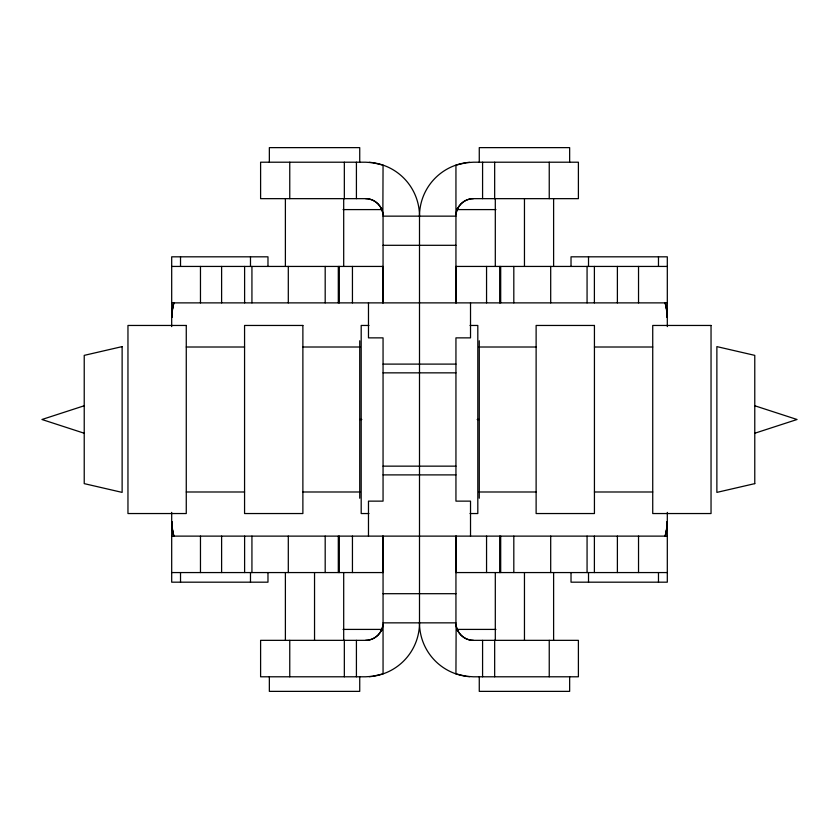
<?xml version="1.0" encoding="UTF-8"?>
<svg xmlns="http://www.w3.org/2000/svg" width="839" height="839" viewBox="0 0 839 839"><rect width="100%" height="100%" fill="white"/><g stroke="black" fill="none" stroke-linecap="round" stroke-linejoin="round"><path stroke-width="1.26" d="M288.301 302.879L288.301 266.435M550.699 572.565L550.699 536.121M382.867 213.609L383.056 165.126L372.663 162.682L365.563 162.21L260.604 162.21L260.604 198.654L365.563 198.654C374.907 198.476 383.234 206.803 383.056 216.147L383.056 302.879M382.909 302.879L383.056 266.435L171.691 266.435M456.091 536.121L455.944 572.565L667.309 572.565M456.133 625.391L455.944 673.874L466.337 676.318L473.437 676.79L578.396 676.79L578.396 640.346L473.437 640.346C464.093 640.524 455.766 632.197 455.944 622.853L455.944 536.121M173.841 302.785A51.022 51.022 0 0 0 171.691 317.457L171.743 314.887M665.159 536.215A51.022 51.022 0 0 0 667.309 521.543L667.257 524.113M171.691 317.457L172.32 309.476L173.872 303.005M667.309 521.543L666.68 529.524L665.128 535.995M382.867 625.391C381.755 633.749 373.995 640.451 365.563 640.346L260.604 640.346L260.604 676.79L365.563 676.79L372.663 676.318L383.056 673.874L383.056 536.121M455.944 302.879L455.944 165.126L466.337 162.682L473.437 162.21L578.396 162.21L578.396 198.654L473.437 198.654C465.005 198.549 457.245 205.251 456.133 213.609M171.796 314.027L173.547 303.823M667.204 524.973L665.453 535.177M455.997 214.805A17.493 17.493 0 0 1 457.224 209.593L458.115 207.715A17.493 17.493 0 0 1 473.437 198.654M365.563 640.346A17.493 17.493 0 0 0 380.885 631.285L381.776 629.407A17.493 17.493 0 0 0 383.004 624.195M456.668 208.963L458.115 207.715M380.885 631.285L382.332 630.037M84.225 405.761L41.95 419.5L84.225 433.239M754.775 433.239L797.05 419.5L754.775 405.761M343.046 209.593L381.776 209.593A17.493 17.493 0 0 1 383.004 214.805M457.224 209.593L495.954 209.593M383.056 216.147L455.944 216.147M383.056 245.303L455.944 245.303M667.309 266.435L455.944 266.435L456.091 302.879M171.691 302.879L667.309 302.879M368.961 325.459L361.19 325.459L361.19 513.541L368.961 513.541M470.039 325.459L477.811 325.459L477.811 513.541L470.039 513.541M186.268 347.01L244.569 347.01M302.879 347.01L359.9 347.01M479.1 347.01L536.121 347.01M594.432 347.01L652.732 347.01M383.056 364.105L455.944 364.105M383.056 372.852L455.944 372.852M359.732 419.5L361.829 419.5M477.171 419.5L479.268 419.5M383.056 466.148L455.944 466.148M383.056 474.895L455.944 474.895M186.268 491.99L244.569 491.99M302.879 491.99L359.9 491.99M479.1 491.99L536.121 491.99M594.432 491.99L652.732 491.99M171.691 536.121L667.309 536.121M171.691 572.565L383.056 572.565L382.909 536.121M383.056 593.697L455.944 593.697M383.056 622.853L455.944 622.853M343.046 629.407L381.776 629.407M455.997 624.195A17.493 17.493 0 0 0 457.224 629.407L495.954 629.407M365.563 198.654A17.493 17.493 0 0 1 380.885 207.715L382.332 208.963M456.668 630.037L458.115 631.285A17.493 17.493 0 0 0 473.437 640.346M380.885 207.715L381.776 209.593M457.224 629.407L458.115 631.285M665.128 303.005L666.68 309.476L667.309 317.457A51.022 51.022 0 0 0 665.159 302.785M173.872 535.995L172.32 529.524L171.691 521.543A51.022 51.022 0 0 0 173.841 536.215M665.453 303.823L667.204 314.027M173.547 535.177L171.796 524.973M667.257 314.887L667.309 317.457M171.743 524.113L171.691 521.543M667.309 326.602L667.309 256.818L571.023 256.818L571.023 266.435M667.309 512.398L667.309 582.182L571.023 582.182L571.023 572.565M658.479 256.818L658.479 266.435M658.479 572.565L658.479 582.182M638.531 266.435L638.531 302.879M638.531 536.121L638.531 572.565M617.389 266.435L617.389 302.879M617.389 536.121L617.389 572.565M594.39 266.435L594.39 302.879M594.39 536.121L594.39 572.565M588.517 256.818L588.517 266.435M588.517 572.565L588.517 582.182M587.069 266.435L587.069 302.879M587.069 536.121L587.069 572.565M569.65 162.21L569.65 147.633L479.268 147.633L479.268 162.21M569.65 676.79L569.65 691.367L479.268 691.367L479.268 676.79M553.614 198.654L553.614 266.435M553.614 572.565L553.614 640.346M550.699 266.435L550.699 302.879M549.241 162.21L549.241 198.654M549.241 640.346L549.241 676.79M524.459 198.654L524.459 266.435M524.459 572.565L524.459 640.346M513.814 266.435L513.814 302.879M513.814 536.121L513.814 572.565M500.694 266.435L500.694 302.879M500.694 536.121L500.694 572.565M499.677 266.435L499.677 302.879M499.677 536.121L499.677 572.565M495.304 198.654L495.304 266.435M495.304 572.565L495.304 640.346M494.664 162.21L494.664 198.654M494.664 640.346L494.664 676.79M486.557 266.435L486.557 302.879M486.557 536.121L486.557 572.565M482.582 162.21L482.582 198.654M482.582 640.346L482.582 676.79M479.268 340.781L479.268 498.219M470.522 302.879L470.522 337.865L455.944 337.865L455.944 501.135L470.522 501.135L470.522 536.121M469.809 162.336A53.937 53.937 0 0 0 419.5 216.147L419.5 622.853A53.937 53.937 0 0 0 469.809 676.664M368.478 302.879L368.478 337.865L383.056 337.865L383.056 501.135L368.478 501.135L368.478 536.121M359.732 162.21L359.732 147.633L269.35 147.633L269.35 162.21M359.732 340.781L359.732 498.219M359.732 676.79L359.732 691.367L269.35 691.367L269.35 676.79M356.418 162.21L356.418 198.654M356.418 640.346L356.418 676.79M352.443 266.435L352.443 302.879M352.443 536.121L352.443 572.565M344.336 162.21L344.336 198.654M344.336 640.346L344.336 676.79M343.696 198.654L343.696 266.435M343.696 572.565L343.696 640.346M339.323 266.435L339.323 302.879M339.323 536.121L339.323 572.565M338.306 266.435L338.306 302.879M338.306 536.121L338.306 572.565M325.186 266.435L325.186 302.879M325.186 536.121L325.186 572.565M314.541 572.565L314.541 640.346M289.759 162.21L289.759 198.654M289.759 640.346L289.759 676.79M288.301 536.121L288.301 572.565M285.386 198.654L285.386 266.435M285.386 572.565L285.386 640.346M267.977 266.435L267.977 256.818L171.691 256.818L171.691 326.602M267.977 572.565L267.977 582.182L171.691 582.182L171.691 512.398M251.931 266.435L251.931 302.879M251.931 536.121L251.931 572.565M250.483 256.818L250.483 266.435M250.483 572.565L250.483 582.182M244.61 266.435L244.61 302.879M244.61 536.121L244.61 572.565M221.611 266.435L221.611 302.879M221.611 536.121L221.611 572.565M200.469 266.435L200.469 302.879M200.469 536.121L200.469 572.565M180.521 256.818L180.521 266.435M180.521 572.565L180.521 582.182M369.191 162.336A53.937 53.937 0 0 1 419.5 216.147M419.5 622.853A53.937 53.937 0 0 1 369.191 676.664M122.127 346.612L84.225 355.369L84.225 483.631L122.127 492.388L122.127 346.612M754.775 483.631L716.873 492.388L716.873 346.612L754.775 355.369L754.775 483.631M186.268 325.459L127.958 325.459L127.958 513.541L186.268 513.541L186.268 325.459M302.879 325.459L244.569 325.459L244.569 513.541L302.879 513.541L302.879 325.459M594.432 325.459L536.121 325.459L536.121 513.541L594.432 513.541L594.432 325.459M711.042 325.459L652.732 325.459L652.732 513.541L711.042 513.541L711.042 325.459"/></g></svg>
